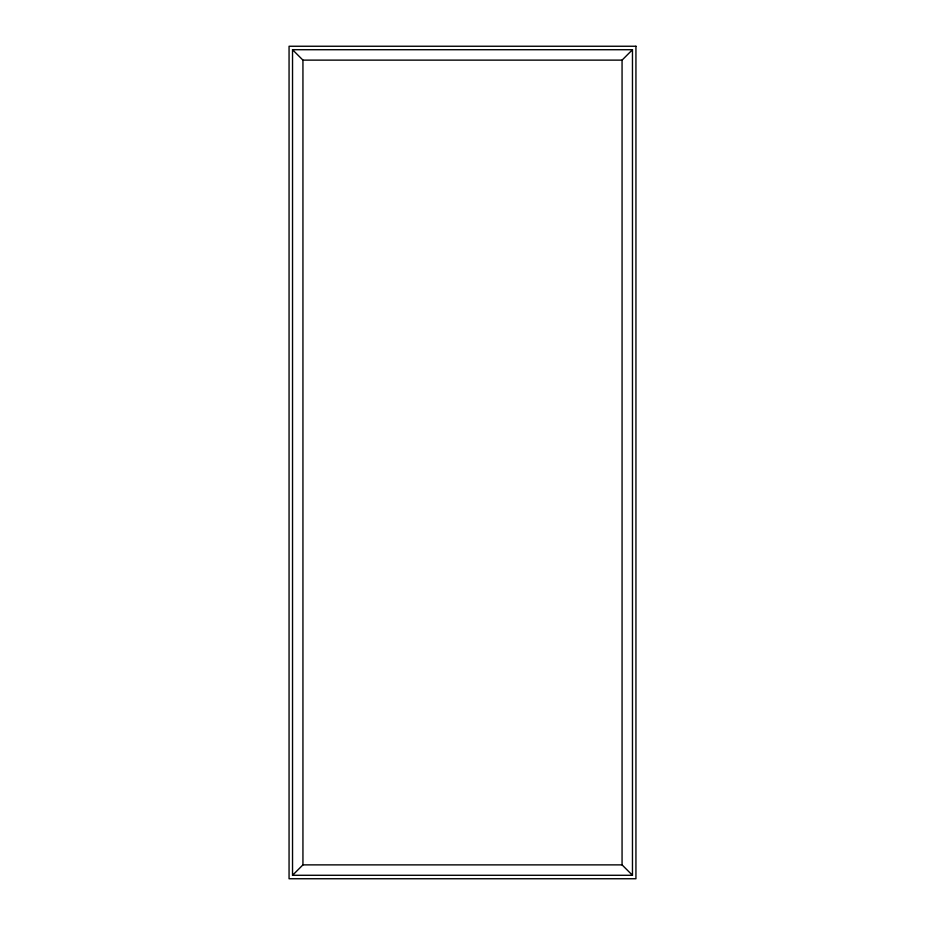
<?xml version="1.0" encoding="UTF-8"?>
<svg xmlns="http://www.w3.org/2000/svg" width="925" height="925" viewBox="0 0 925 925"><rect width="100%" height="100%" fill="white"/><g stroke="black" fill="none" stroke-linecap="round" stroke-linejoin="round"><path stroke-width="1.39" d="M632.469 875.281L622.062 864.875L622.062 60.125L632.469 49.719L292.531 49.719L292.531 875.281L632.469 875.281L632.469 49.719M292.531 875.281L302.938 864.875L302.938 60.125L292.531 49.719M302.938 60.125L622.062 60.125M302.938 864.875L622.062 864.875M635.938 46.25L289.062 46.25L289.062 878.75L635.938 878.75L635.938 46.25"/></g></svg>
